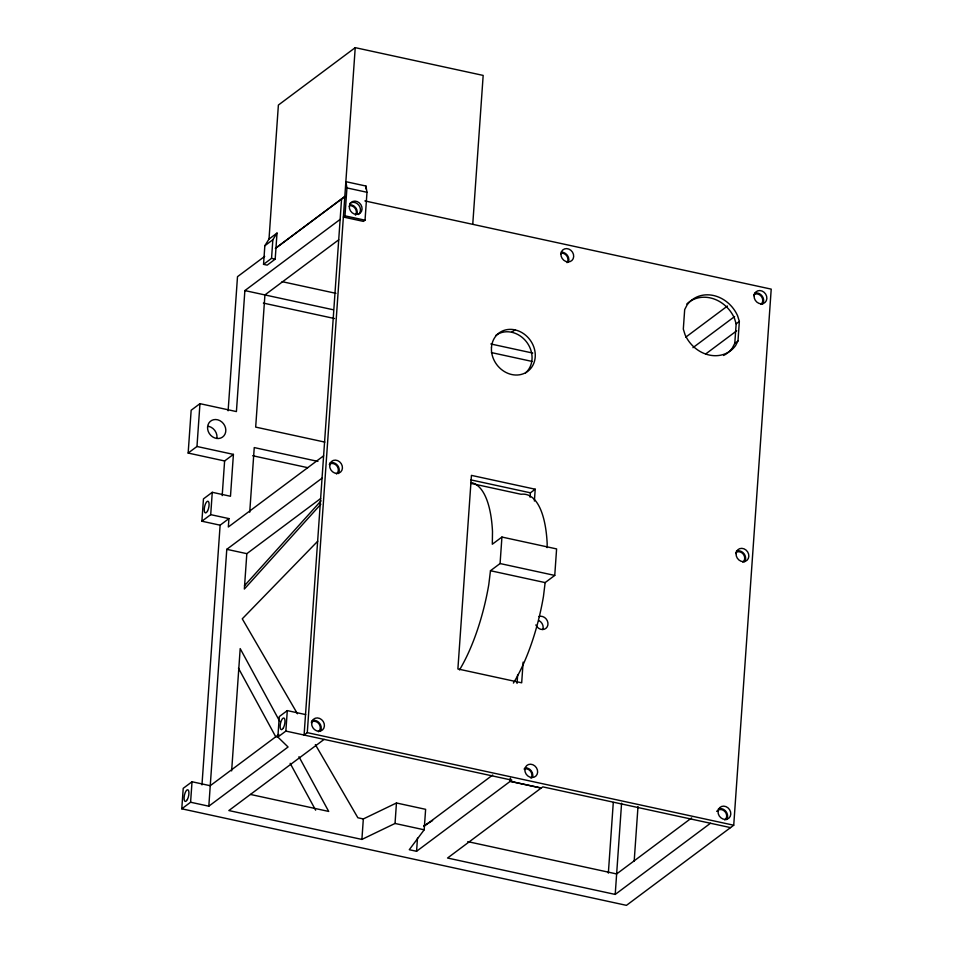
<?xml version="1.0" encoding="UTF-8"?>
<svg xmlns="http://www.w3.org/2000/svg" width="953" height="953" viewBox="0 0 953 953"><rect width="100%" height="100%" fill="white"/><g stroke="black" fill="none" stroke-linecap="round" stroke-linejoin="round"><path stroke-width="1.43" d="M547.117 547.641L547.165 543.413A109.714 38.942 -77.8 0 0 521.1 494.273L470.746 483.338M510.439 778.398L510.236 781.329L541.221 788.06L542.817 786.868L730.522 827.609M323.615 455.82L228.339 526.985L228.923 518.599L220.119 525.186L201.893 521.22L203.454 498.884L212.269 492.308L230.483 496.263L233.414 454.39L224.61 460.966L188.158 453.056L191.16 410.243L199.963 403.667L236.415 411.577L244.873 290.582L340.138 219.416M188.158 453.056L196.973 446.481L199.963 403.667M364.868 200.916L771.215 289.128L733.727 825.227L626.455 905.35L181.785 808.811L183.214 788.334L192.029 781.758L210.244 785.713L278.86 734.465M181.785 808.811L190.588 802.235L192.029 781.758M201.893 521.22L210.708 514.644L212.269 492.308M201.965 784.879L220.119 525.186M222.192 495.62L224.61 460.966M228.124 410.791L237.5 276.68L264.696 256.369M190.588 802.235L208.814 806.19L226.778 549.321L322.043 478.156M263.54 264.35L264.839 245.731L269.008 239.072L277.013 233.092L275.191 259.156L267.185 265.137L263.54 264.35L271.545 258.37L275.191 259.156M231.639 770.917L240.192 648.6L279.837 721.552M320.661 498.526L246.827 553.669L244.349 589.037L320.863 504.197M249.722 512.226L254.248 447.576L317.921 461.395M269.008 239.072L278.383 105.056L355.231 47.65L483.171 75.418L472.748 224.336M271.545 258.37L272.844 239.751L277.013 233.092M208.814 806.19L288.068 746.997L277.859 737.062L279.289 716.585L287.294 710.604L305.722 714.607M277.859 737.062L285.864 731.082L287.294 710.604M341.567 198.951L304.09 735.037L307.283 732.643L733.727 825.227M307.283 732.643L355.231 47.65M344.986 215.843L346.94 187.92L345.868 181.678L365.904 186.026L366.988 192.28L365.035 220.191L363.438 221.394L343.39 217.034L344.986 215.843L365.035 220.191M365.714 188.73L365.904 186.026M324.127 739.385L228.863 810.55L361.902 839.426L363.331 818.949L396.46 802.986L425.622 809.323L424.18 829.801L409.278 849.719L416.568 851.291L511.832 780.138L285.864 731.082M361.902 839.426L395.03 823.463L396.46 802.986M416.568 851.291L417.485 838.128M459.489 669.947A109.714 38.942 -77.8 0 0 488.794 584.534L490.473 570.728L500.075 563.545L501.933 537.051L556.6 548.916L554.753 575.421L545.14 582.593L543.46 596.399A109.714 38.942 -77.8 0 1 513.405 683.063M510.439 778.41L510.236 781.329L541.221 788.024L447.553 858.022L615.209 894.426L710.473 823.261M517.05 683.432L517.67 674.569M530.106 497.252L530.416 492.808L535.217 489.223L534.383 501.052M523.126 662.121L521.684 682.813L457.893 668.97L471.437 475.38L535.217 489.223M608.348 873.151L613.291 802.426M615.209 894.426L621.582 803.212M634.174 861.25L637.998 806.583M723.589 355.469A31.914 27.625 53.2 0 0 732.345 348.036L734.787 343.342L736.157 323.841L734.429 318.242A31.914 27.625 53.2 0 0 686.791 303.995M737.991 340.948L739.349 321.447L737.634 315.86A31.914 27.625 53.2 0 0 687.125 304.889L684.683 309.582L683.313 329.083L685.04 334.67A31.914 27.625 53.2 0 0 735.549 345.641L737.991 340.948L734.787 343.342M244.492 585.702L320.994 500.861M317.73 541.197L242.265 618.819L297.455 713.797M264.839 245.731L272.844 239.751M275.346 248.411L344.772 196.556M275.977 247.994L344.819 196.568M338.756 239.787L264.922 294.93L255.678 427.099L324.842 442.109M511.701 332.252L514.906 329.857M685.779 337.148L727.461 306.02M692.95 347.678L734.62 316.539M736.157 323.841L739.349 321.447M705.78 353.908L736.74 330.774M501.933 537.051L492.32 544.223L492.498 531.536A109.714 38.942 -77.8 0 0 470.865 482.48M423.93 826.394L492.701 775.027M691.664 817.912L616.639 873.949L467.768 841.63M423.763 825.858L432.614 820.545M346.94 187.92L366.988 192.28M282.1 281.659L335.933 293.345M244.873 290.582L333.312 309.773M490.831 343.973L532.751 353.075M263.373 303.09L334.539 318.54M491.403 352.586L532.072 361.425M470.973 479.907L530.416 492.808M252.676 455.725L307.664 467.661M196.973 446.481L233.414 454.39M500.075 563.545L554.753 575.421M490.473 570.728L545.14 582.593M210.708 514.644L228.923 518.599M226.778 549.321L246.827 553.669M395.03 823.463L424.18 829.801M250.556 794.468L328.702 811.432L298.956 756.718M363.331 818.949L357.863 817.769L315.348 744.603M238.464 668.208L275.989 737.253M290.153 763.305L315.646 810.193M349.894 203.382A6.981 6.04 53.2 0 1 358.912 205.336A6.981 6.04 53.2 0 1 358.268 214.556M495.786 335.444A23.932 20.716 53.2 0 1 526.235 341.531A23.932 20.716 53.2 0 1 525.556 372.897M561.293 252.188A6.981 6.04 53.2 0 1 568.536 261.872M538.802 616.555A6.981 6.04 53.2 0 1 547.344 620.832A6.981 6.04 53.2 0 1 544.389 629.218A6.981 6.04 53.2 0 1 535.848 624.942M330.06 462.836A6.981 6.04 53.2 0 1 337.684 465.541A6.981 6.04 53.2 0 1 338.148 473.617M736.455 551.06A6.981 6.04 53.2 0 1 744.079 553.764A6.981 6.04 53.2 0 1 744.543 561.853M525.234 767.808A6.981 6.04 53.2 0 1 532.489 777.481M718.419 808.871A6.981 6.04 53.2 0 1 726.055 811.575A6.981 6.04 53.2 0 1 726.52 819.651M349.668 204.704A6.981 6.04 53.2 0 1 356.922 214.377M312.024 720.635A6.981 6.04 53.2 0 1 319.66 723.351A6.981 6.04 53.2 0 1 320.125 731.427M754.478 293.25A6.981 6.04 53.2 0 1 762.102 295.954A6.981 6.04 53.2 0 1 762.567 304.043M538.886 620.546A6.981 6.04 53.2 0 1 542.829 629.504M311.238 722.183A5.98 5.182 53.2 0 1 318.969 723.863A5.98 5.182 53.2 0 1 318.409 731.761M349.846 205.657A5.98 5.182 53.2 0 1 355.457 208.898A5.98 5.182 53.2 0 1 355.421 215.175M716.68 811.384A5.98 5.182 53.2 0 1 724.852 811.491A5.98 5.182 53.2 0 1 724.804 819.985M753.68 294.799A5.98 5.182 53.2 0 1 761.411 296.478A5.98 5.182 53.2 0 1 760.863 304.376M329.261 464.373A5.98 5.182 53.2 0 1 336.993 466.053A5.98 5.182 53.2 0 1 336.445 473.951M524.043 769.023A5.98 5.182 53.2 0 1 530.583 771.334A5.98 5.182 53.2 0 1 530.988 778.267M735.656 552.609A5.98 5.182 53.2 0 1 743.388 554.289A5.98 5.182 53.2 0 1 742.84 562.187M561.46 253.141A5.98 5.182 53.2 0 1 567.071 256.393A5.98 5.182 53.2 0 1 567.035 262.671M208.528 426.301A9.971 8.637 53.2 0 1 216.998 437.582M349.298 206.384A6.981 6.04 53.2 0 0 358.483 214.103A6.981 6.04 53.2 0 0 359.269 202.822A6.981 6.04 53.2 0 0 349.298 206.384M491.474 347.452A23.932 20.716 53.2 0 0 522.923 373.921A23.932 20.716 53.2 0 0 525.639 335.23A23.932 20.716 53.2 0 0 491.474 347.452M560.924 253.867A6.981 6.04 53.2 0 0 570.097 261.587A6.981 6.04 53.2 0 0 570.883 250.305A6.981 6.04 53.2 0 0 560.924 253.867M524.865 769.488A6.981 6.04 53.2 0 0 534.037 777.207A6.981 6.04 53.2 0 0 534.836 765.926A6.981 6.04 53.2 0 0 524.865 769.488M736.073 553.622A6.981 6.04 53.2 0 0 745.246 561.341A6.981 6.04 53.2 0 0 746.032 550.048A6.981 6.04 53.2 0 0 736.073 553.622M311.643 723.196A6.981 6.04 53.2 0 0 320.816 730.915A6.981 6.04 53.2 0 0 321.614 719.634A6.981 6.04 53.2 0 0 311.643 723.196M718.038 811.42A6.981 6.04 53.2 0 0 727.21 819.139A6.981 6.04 53.2 0 0 728.009 807.858A6.981 6.04 53.2 0 0 718.038 811.42M754.097 295.811A6.981 6.04 53.2 0 0 763.27 303.531A6.981 6.04 53.2 0 0 764.056 292.249A6.981 6.04 53.2 0 0 754.097 295.811M329.678 465.386A6.981 6.04 53.2 0 0 338.851 473.105A6.981 6.04 53.2 0 0 339.637 461.824A6.981 6.04 53.2 0 0 329.678 465.386M207.54 511.011A5.98 2.12 -77.8 0 0 208.219 501.338A5.98 2.12 -77.8 0 0 204.276 508.854A5.98 2.12 -77.8 0 0 207.54 511.011M187.372 799.531A5.98 2.12 -77.8 0 0 188.039 789.858A5.98 2.12 -77.8 0 0 184.108 797.375A5.98 2.12 -77.8 0 0 187.372 799.531M283.434 727.77A5.98 2.12 -77.8 0 0 284.113 718.097A5.98 2.12 -77.8 0 0 280.17 725.626A5.98 2.12 -77.8 0 0 283.434 727.77M207.575 427.051A9.971 8.637 53.2 0 0 220.679 438.07A9.971 8.637 53.2 0 0 221.811 421.953A9.971 8.637 53.2 0 0 207.575 427.051"/></g></svg>
